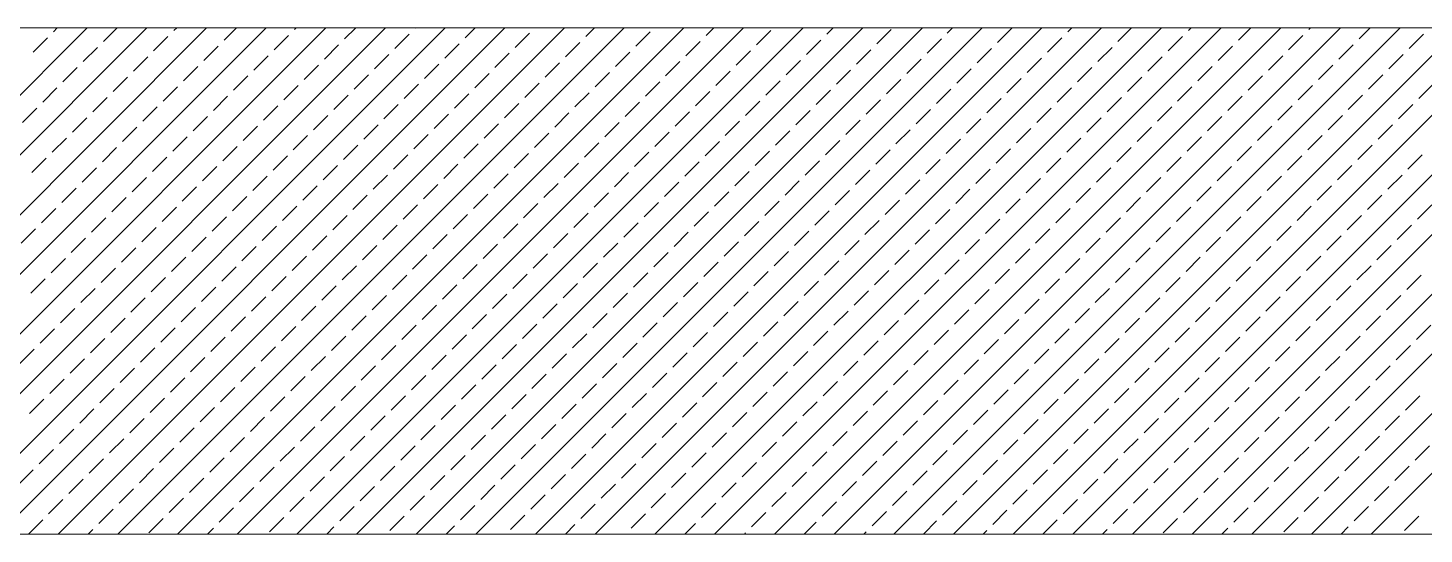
# Model space of a CAD drawing. Header units: millimetres. Extents: x -16104 to 67872, y -88009 to 12107.
# Drawn here: x 1165.49 to 1186.17, y 10338.74 to 10346.24 of the extents above; entities that cross this region are included whole.
import ezdxf

# ---------------------------------------------------------------- set-up
doc = ezdxf.new("R2010")
doc.units = ezdxf.units.MM
doc.layers.get('0').update_dxf_attribs({"color": 241})
doc.layers.add('TARAMA', color=8, linetype='Continuous', lineweight=15)

# ---------------------------------------------------------------- blocks, each defined once
blk = doc.blocks.new('UYH')
at = {"layer": 'TARAMA'}
for p, q in [((63512.397, 3034.969), (64576.897, 3034.969)), ((63787.724, 3004.969), (63817.724, 3034.969)), ((63791.26, 3004.969), (63821.26, 3034.969)), ((63794.795, 3004.969), (63824.795, 3034.969)), ((63798.331, 3004.969), (63828.331, 3034.969)), ((63801.866, 3004.969), (63831.866, 3034.969)), ((63805.402, 3004.969), (63835.402, 3034.969)), ((63808.937, 3004.969), (63838.937, 3034.969)), ((63812.473, 3004.969), (63842.473, 3034.969)), ((63814.519, 3033.535), (63815.368, 3034.383)), ((63815.721, 3034.737), (63815.953, 3034.969)), ((63816.008, 3004.969), (63846.008, 3034.969)), ((63818.691, 3034.171), (63819.489, 3034.969)), ((63819.544, 3004.969), (63849.544, 3034.969)), ((63821.661, 3033.605), (63822.51, 3034.454)), ((63822.863, 3034.807), (63823.025, 3034.969)), ((63823.079, 3004.969), (63853.079, 3034.969)), ((63825.833, 3034.242), (63826.56, 3034.969)), ((63826.615, 3004.969), (63856.615, 3034.969)), ((63828.803, 3033.676), (63829.651, 3034.524)), ((63830.005, 3034.878), (63830.096, 3034.969)), ((63830.15, 3004.969), (63860.15, 3034.969)), ((63832.975, 3034.312), (63833.631, 3034.969)), ((63833.686, 3004.969), (63863.686, 3034.969)), ((63835.945, 3033.747), (63836.793, 3034.595)), ((63837.147, 3034.949), (63837.167, 3034.969)), ((63837.221, 3004.969), (63867.221, 3034.969)), ((63840.117, 3034.383), (63840.702, 3034.969)), ((63840.757, 3004.969), (63870.757, 3034.969)), ((63843.086, 3033.817), (63843.935, 3034.666)), ((63844.293, 3004.969), (63874.293, 3034.969)), ((63847.258, 3034.454), (63847.773, 3034.969)), ((63847.828, 3004.969), (63877.828, 3034.969)), ((63850.228, 3033.888), (63851.077, 3034.737)), ((63851.364, 3004.969), (63881.364, 3034.969)), ((63853.198, 3033.322), (63854.047, 3034.171)), ((63854.4, 3034.524), (63854.844, 3034.969)), ((63854.899, 3004.969), (63884.899, 3034.969)), ((63857.37, 3033.959), (63858.218, 3034.807)), ((63858.435, 3004.969), (63888.435, 3034.969)), ((63860.34, 3033.393), (63861.188, 3034.242)), ((63861.542, 3034.595), (63861.915, 3034.969)), ((63861.97, 3004.969), (63891.97, 3034.969)), ((63864.512, 3034.03), (63865.36, 3034.878)), ((63865.506, 3004.969), (63895.506, 3034.969)), ((63867.482, 3033.464), (63868.33, 3034.312)), ((63868.684, 3034.666), (63868.986, 3034.969)), ((63869.041, 3004.969), (63899.041, 3034.969)), ((63871.653, 3034.1), (63872.502, 3034.949)), ((63872.577, 3004.969), (63902.577, 3034.969)), ((63874.623, 3033.535), (63875.472, 3034.383)), ((63875.825, 3034.737), (63876.058, 3034.969)), ((63876.112, 3004.969), (63906.112, 3034.969)), ((63878.795, 3034.171), (63879.593, 3034.969)), ((63879.648, 3004.969), (63909.648, 3034.969)), ((63881.765, 3033.605), (63882.614, 3034.454)), ((63882.967, 3034.807), (63883.129, 3034.969)), ((63883.183, 3004.969), (63913.183, 3034.969)), ((63885.937, 3034.242), (63886.664, 3034.969)), ((63886.719, 3004.969), (63916.719, 3034.969)), ((63888.907, 3033.676), (63889.755, 3034.524)), ((63890.109, 3034.878), (63890.2, 3034.969)), ((63890.255, 3004.969), (63920.255, 3034.969)), ((63893.079, 3034.312), (63893.735, 3034.969)), ((63893.79, 3004.969), (63923.79, 3034.969)), ((63896.049, 3033.747), (63896.897, 3034.595)), ((63817.489, 3032.969), (63818.338, 3033.817)), ((63824.631, 3033.04), (63825.479, 3033.888)), ((63827.601, 3032.474), (63828.449, 3033.322)), ((63831.773, 3033.11), (63832.621, 3033.959)), ((63834.742, 3032.545), (63835.591, 3033.393)), ((63838.914, 3033.181), (63839.763, 3034.03)), ((63841.884, 3032.615), (63842.733, 3033.464)), ((63846.056, 3033.252), (63846.905, 3034.1)), ((63849.026, 3032.686), (63849.875, 3033.535)), ((63856.168, 3032.757), (63857.016, 3033.605)), ((63863.31, 3032.827), (63864.158, 3033.676)), ((63870.451, 3032.898), (63871.3, 3033.747)), ((63877.593, 3032.969), (63878.442, 3033.817)), ((63884.735, 3033.04), (63885.583, 3033.888)), ((63887.705, 3032.474), (63888.553, 3033.322)), ((63891.877, 3033.11), (63892.725, 3033.959)), ((63894.847, 3032.545), (63895.695, 3033.393)), ((63816.287, 3031.767), (63817.136, 3032.615)), ((63820.459, 3032.403), (63821.307, 3033.252)), ((63823.429, 3031.837), (63824.277, 3032.686)), ((63830.571, 3031.908), (63831.419, 3032.757)), ((63837.712, 3031.979), (63838.561, 3032.827)), ((63844.854, 3032.05), (63845.703, 3032.898)), ((63851.996, 3032.12), (63852.844, 3032.969)), ((63859.138, 3032.191), (63859.986, 3033.04)), ((63866.279, 3032.262), (63867.128, 3033.11)), ((63869.249, 3031.696), (63870.098, 3032.545)), ((63873.421, 3032.332), (63874.27, 3033.181)), ((63876.391, 3031.767), (63877.24, 3032.615)), ((63880.563, 3032.403), (63881.412, 3033.252)), ((63883.533, 3031.837), (63884.381, 3032.686)), ((63890.675, 3031.908), (63891.523, 3032.757)), ((63819.257, 3031.201), (63820.105, 3032.05)), ((63826.399, 3031.272), (63827.247, 3032.12)), ((63833.54, 3031.343), (63834.389, 3032.191)), ((63840.682, 3031.413), (63841.531, 3032.262)), ((63843.652, 3030.848), (63844.501, 3031.696)), ((63847.824, 3031.484), (63848.672, 3032.332)), ((63850.794, 3030.918), (63851.642, 3031.767)), ((63854.966, 3031.555), (63855.814, 3032.403)), ((63857.936, 3030.989), (63858.784, 3031.837)), ((63862.108, 3031.625), (63862.956, 3032.474)), ((63865.077, 3031.06), (63865.926, 3031.908)), ((63872.219, 3031.13), (63873.068, 3031.979)), ((63879.361, 3031.201), (63880.209, 3032.05)), ((63886.503, 3031.272), (63887.351, 3032.12)), ((63893.644, 3031.343), (63894.493, 3032.191)), ((63815.085, 3030.565), (63815.933, 3031.413)), ((63818.055, 3029.999), (63818.903, 3030.848)), ((63822.227, 3030.635), (63823.075, 3031.484)), ((63825.197, 3030.07), (63826.045, 3030.918)), ((63829.368, 3030.706), (63830.217, 3031.555)), ((63832.338, 3030.14), (63833.187, 3030.989)), ((63836.51, 3030.777), (63837.359, 3031.625)), ((63839.48, 3030.211), (63840.329, 3031.06)), ((63846.622, 3030.282), (63847.47, 3031.13)), ((63853.764, 3030.353), (63854.612, 3031.201)), ((63860.905, 3030.423), (63861.754, 3031.272)), ((63868.047, 3030.494), (63868.896, 3031.343)), ((63875.189, 3030.565), (63876.038, 3031.413)), ((63878.159, 3029.999), (63879.007, 3030.848)), ((63882.331, 3030.635), (63883.179, 3031.484)), ((63885.301, 3030.07), (63886.149, 3030.918)), ((63889.473, 3030.706), (63890.321, 3031.555)), ((63892.442, 3030.14), (63893.291, 3030.989)), ((63896.614, 3030.777), (63897.463, 3031.625)), ((63813.883, 3029.363), (63814.731, 3030.211)), ((63821.025, 3029.433), (63821.873, 3030.282)), ((63828.166, 3029.504), (63829.015, 3030.353)), ((63835.308, 3029.575), (63836.157, 3030.423)), ((63842.45, 3029.645), (63843.298, 3030.494)), ((63849.592, 3029.716), (63850.44, 3030.565)), ((63856.734, 3029.787), (63857.582, 3030.635)), ((63859.703, 3029.221), (63860.552, 3030.07)), ((63863.875, 3029.858), (63864.724, 3030.706)), ((63866.845, 3029.292), (63867.694, 3030.14)), ((63871.017, 3029.928), (63871.866, 3030.777)), ((63873.987, 3029.363), (63874.835, 3030.211)), ((63881.129, 3029.433), (63881.977, 3030.282)), ((63888.27, 3029.504), (63889.119, 3030.353)), ((63895.412, 3029.575), (63896.261, 3030.423)), ((63816.853, 3028.797), (63817.701, 3029.645)), ((63823.994, 3028.868), (63824.843, 3029.716)), ((63831.136, 3028.938), (63831.985, 3029.787)), ((63834.106, 3028.373), (63834.955, 3029.221)), ((63838.278, 3029.009), (63839.127, 3029.858)), ((63841.248, 3028.443), (63842.096, 3029.292)), ((63845.42, 3029.08), (63846.268, 3029.928)), ((63848.39, 3028.514), (63849.238, 3029.363)), ((63852.562, 3029.15), (63853.41, 3029.999)), ((63855.531, 3028.585), (63856.38, 3029.433)), ((63862.673, 3028.655), (63863.522, 3029.504)), ((63869.815, 3028.726), (63870.664, 3029.575)), ((63876.957, 3028.797), (63877.805, 3029.645)), ((63884.099, 3028.868), (63884.947, 3029.716)), ((63891.24, 3028.938), (63892.089, 3029.787)), ((63894.21, 3028.373), (63895.059, 3029.221)), ((63815.651, 3027.595), (63816.499, 3028.443)), ((63819.823, 3028.231), (63820.671, 3029.08)), ((63822.792, 3027.666), (63823.641, 3028.514)), ((63826.964, 3028.302), (63827.813, 3029.15)), ((63829.934, 3027.736), (63830.783, 3028.585)), ((63837.076, 3027.807), (63837.924, 3028.655)), ((63844.218, 3027.878), (63845.066, 3028.726)), ((63851.36, 3027.948), (63852.208, 3028.797)), ((63858.501, 3028.019), (63859.35, 3028.868)), ((63865.643, 3028.09), (63866.492, 3028.938)), ((63868.613, 3027.524), (63869.461, 3028.373)), ((63872.785, 3028.161), (63873.633, 3029.009)), ((63875.755, 3027.595), (63876.603, 3028.443)), ((63879.927, 3028.231), (63880.775, 3029.08)), ((63882.896, 3027.666), (63883.745, 3028.514)), ((63887.068, 3028.302), (63887.917, 3029.15)), ((63890.038, 3027.736), (63890.887, 3028.585)), ((63818.62, 3027.029), (63819.469, 3027.878)), ((63825.762, 3027.1), (63826.611, 3027.948)), ((63832.904, 3027.171), (63833.753, 3028.019)), ((63840.046, 3027.241), (63840.894, 3028.09)), ((63847.188, 3027.312), (63848.036, 3028.161)), ((63850.157, 3026.746), (63851.006, 3027.595)), ((63854.329, 3027.383), (63855.178, 3028.231)), ((63857.299, 3026.817), (63858.148, 3027.666)), ((63861.471, 3027.453), (63862.32, 3028.302)), ((63864.441, 3026.888), (63865.29, 3027.736)), ((63871.583, 3026.958), (63872.431, 3027.807)), ((63878.725, 3027.029), (63879.573, 3027.878)), ((63885.866, 3027.1), (63886.715, 3027.948)), ((63893.008, 3027.171), (63893.857, 3028.019)), ((63814.449, 3026.393), (63815.297, 3027.241)), ((63821.59, 3026.463), (63822.439, 3027.312)), ((63824.56, 3025.898), (63825.409, 3026.746)), ((63828.732, 3026.534), (63829.581, 3027.383)), ((63831.702, 3025.968), (63832.55, 3026.817)), ((63835.874, 3026.605), (63836.722, 3027.453)), ((63838.844, 3026.039), (63839.692, 3026.888)), ((63843.016, 3026.676), (63843.864, 3027.524)), ((63845.985, 3026.11), (63846.834, 3026.958)), ((63853.127, 3026.181), (63853.976, 3027.029)), ((63860.269, 3026.251), (63861.118, 3027.1)), ((63867.411, 3026.322), (63868.259, 3027.171)), ((63874.553, 3026.393), (63875.401, 3027.241)), ((63881.694, 3026.463), (63882.543, 3027.312)), ((63884.664, 3025.898), (63885.513, 3026.746)), ((63888.836, 3026.534), (63889.685, 3027.383)), ((63891.806, 3025.968), (63892.655, 3026.817)), ((63895.978, 3026.605), (63896.826, 3027.453)), ((63817.418, 3025.827), (63818.267, 3026.676)), ((63820.388, 3025.261), (63821.237, 3026.11)), ((63827.53, 3025.332), (63828.379, 3026.181)), ((63834.672, 3025.403), (63835.52, 3026.251)), ((63841.814, 3025.474), (63842.662, 3026.322)), ((63848.955, 3025.544), (63849.804, 3026.393)), ((63856.097, 3025.615), (63856.946, 3026.463)), ((63859.067, 3025.049), (63859.915, 3025.898)), ((63863.239, 3025.686), (63864.087, 3026.534)), ((63866.209, 3025.12), (63867.057, 3025.968)), ((63870.381, 3025.756), (63871.229, 3026.605)), ((63873.351, 3025.191), (63874.199, 3026.039)), ((63877.522, 3025.827), (63878.371, 3026.676)), ((63880.492, 3025.261), (63881.341, 3026.11)), ((63887.634, 3025.332), (63888.483, 3026.181)), ((63894.776, 3025.403), (63895.624, 3026.251)), ((63816.216, 3024.625), (63817.065, 3025.474)), ((63823.358, 3024.696), (63824.207, 3025.544)), ((63830.5, 3024.766), (63831.348, 3025.615)), ((63833.47, 3024.201), (63834.318, 3025.049)), ((63837.642, 3024.837), (63838.49, 3025.686)), ((63840.611, 3024.271), (63841.46, 3025.12)), ((63844.783, 3024.908), (63845.632, 3025.756)), ((63847.753, 3024.342), (63848.602, 3025.191)), ((63851.925, 3024.979), (63852.774, 3025.827)), ((63854.895, 3024.413), (63855.744, 3025.261)), ((63862.037, 3024.484), (63862.885, 3025.332)), ((63869.179, 3024.554), (63870.027, 3025.403)), ((63876.32, 3024.625), (63877.169, 3025.474)), ((63883.462, 3024.696), (63884.311, 3025.544)), ((63890.604, 3024.766), (63891.452, 3025.615)), ((63893.574, 3024.201), (63894.422, 3025.049)), ((63815.014, 3023.423), (63815.863, 3024.271)), ((63819.186, 3024.059), (63820.035, 3024.908)), ((63822.156, 3023.494), (63823.005, 3024.342)), ((63826.328, 3024.13), (63827.176, 3024.979)), ((63829.298, 3023.564), (63830.146, 3024.413)), ((63836.44, 3023.635), (63837.288, 3024.484)), ((63843.581, 3023.706), (63844.43, 3024.554)), ((63850.723, 3023.776), (63851.572, 3024.625)), ((63857.865, 3023.847), (63858.713, 3024.696)), ((63865.007, 3023.918), (63865.855, 3024.766)), ((63872.148, 3023.989), (63872.997, 3024.837)), ((63875.118, 3023.423), (63875.967, 3024.271)), ((63879.29, 3024.059), (63880.139, 3024.908)), ((63882.26, 3023.494), (63883.109, 3024.342)), ((63886.432, 3024.13), (63887.281, 3024.979)), ((63889.402, 3023.564), (63890.25, 3024.413)), ((63896.544, 3023.635), (63897.392, 3024.484)), ((63817.984, 3022.857), (63818.833, 3023.706)), ((63825.126, 3022.928), (63825.974, 3023.776)), ((63832.268, 3022.999), (63833.116, 3023.847)), ((63839.409, 3023.069), (63840.258, 3023.918)), ((63846.551, 3023.14), (63847.4, 3023.989)), ((63849.521, 3022.574), (63850.37, 3023.423)), ((63853.693, 3023.211), (63854.541, 3024.059)), ((63856.663, 3022.645), (63857.511, 3023.494)), ((63860.835, 3023.281), (63861.683, 3024.13)), ((63863.805, 3022.716), (63864.653, 3023.564)), ((63867.977, 3023.352), (63868.825, 3024.201)), ((63870.946, 3022.787), (63871.795, 3023.635)), ((63878.088, 3022.857), (63878.937, 3023.706)), ((63885.23, 3022.928), (63886.078, 3023.776)), ((63892.372, 3022.999), (63893.22, 3023.847)), ((63813.812, 3022.221), (63814.661, 3023.069)), ((63820.954, 3022.292), (63821.802, 3023.14)), ((63823.924, 3021.726), (63824.772, 3022.574)), ((63828.096, 3022.362), (63828.944, 3023.211)), ((63831.066, 3021.797), (63831.914, 3022.645)), ((63835.237, 3022.433), (63836.086, 3023.281)), ((63838.207, 3021.867), (63839.056, 3022.716)), ((63842.379, 3022.504), (63843.228, 3023.352)), ((63845.349, 3021.938), (63846.198, 3022.787)), ((63852.491, 3022.009), (63853.339, 3022.857)), ((63859.633, 3022.079), (63860.481, 3022.928)), ((63866.774, 3022.15), (63867.623, 3022.999)), ((63873.916, 3022.221), (63874.765, 3023.069)), ((63881.058, 3022.292), (63881.907, 3023.14)), ((63884.028, 3021.726), (63884.876, 3022.574)), ((63888.2, 3022.362), (63889.048, 3023.211)), ((63891.17, 3021.797), (63892.018, 3022.645)), ((63895.342, 3022.433), (63896.19, 3023.281)), ((63816.782, 3021.655), (63817.631, 3022.504)), ((63819.752, 3021.089), (63820.6, 3021.938)), ((63826.894, 3021.16), (63827.742, 3022.009)), ((63834.035, 3021.231), (63834.884, 3022.079)), ((63841.177, 3021.302), (63842.026, 3022.15)), ((63848.319, 3021.372), (63849.167, 3022.221)), ((63855.461, 3021.443), (63856.309, 3022.292)), ((63862.603, 3021.514), (63863.451, 3022.362)), ((63865.572, 3020.948), (63866.421, 3021.797)), ((63869.744, 3021.584), (63870.593, 3022.433)), ((63872.714, 3021.019), (63873.563, 3021.867)), ((63876.886, 3021.655), (63877.735, 3022.504)), ((63879.856, 3021.089), (63880.704, 3021.938)), ((63886.998, 3021.16), (63887.846, 3022.009)), ((63894.139, 3021.231), (63894.988, 3022.079)), ((63815.58, 3020.453), (63816.428, 3021.302)), ((63822.722, 3020.524), (63823.57, 3021.372)), ((63829.863, 3020.594), (63830.712, 3021.443)), ((63837.005, 3020.665), (63837.854, 3021.514)), ((63839.975, 3020.1), (63840.824, 3020.948)), ((63844.147, 3020.736), (63844.996, 3021.584)), ((63847.117, 3020.17), (63847.965, 3021.019)), ((63851.289, 3020.807), (63852.137, 3021.655)), ((63854.259, 3020.241), (63855.107, 3021.089)), ((63858.431, 3020.877), (63859.279, 3021.726)), ((63861.4, 3020.312), (63862.249, 3021.16)), ((63868.542, 3020.382), (63869.391, 3021.231)), ((63875.684, 3020.453), (63876.533, 3021.302)), ((63882.826, 3020.524), (63883.674, 3021.372)), ((63889.968, 3020.594), (63890.816, 3021.443)), ((63814.378, 3019.251), (63815.226, 3020.1)), ((63818.55, 3019.887), (63819.398, 3020.736)), ((63821.52, 3019.322), (63822.368, 3020.17)), ((63825.692, 3019.958), (63826.54, 3020.807)), ((63828.661, 3019.392), (63829.51, 3020.241)), ((63832.833, 3020.029), (63833.682, 3020.877)), ((63835.803, 3019.463), (63836.652, 3020.312)), ((63842.945, 3019.534), (63843.793, 3020.382)), ((63850.087, 3019.605), (63850.935, 3020.453)), ((63857.228, 3019.675), (63858.077, 3020.524)), ((63864.37, 3019.746), (63865.219, 3020.594)), ((63871.512, 3019.817), (63872.361, 3020.665)), ((63874.482, 3019.251), (63875.33, 3020.1)), ((63878.654, 3019.887), (63879.502, 3020.736)), ((63881.624, 3019.322), (63882.472, 3020.17)), ((63885.796, 3019.958), (63886.644, 3020.807)), ((63888.765, 3019.392), (63889.614, 3020.241)), ((63892.937, 3020.029), (63893.786, 3020.877)), ((63895.907, 3019.463), (63896.756, 3020.312)), ((63817.348, 3018.685), (63818.196, 3019.534)), ((63824.489, 3018.756), (63825.338, 3019.605)), ((63831.631, 3018.827), (63832.48, 3019.675)), ((63838.773, 3018.897), (63839.622, 3019.746)), ((63845.915, 3018.968), (63846.763, 3019.817)), ((63853.057, 3019.039), (63853.905, 3019.887)), ((63856.026, 3018.473), (63856.875, 3019.322)), ((63860.198, 3019.11), (63861.047, 3019.958)), ((63863.168, 3018.544), (63864.017, 3019.392)), ((63867.34, 3019.18), (63868.189, 3020.029)), ((63870.31, 3018.615), (63871.158, 3019.463)), ((63877.452, 3018.685), (63878.3, 3019.534)), ((63884.594, 3018.756), (63885.442, 3019.605)), ((63891.735, 3018.827), (63892.584, 3019.675)), ((63820.318, 3018.12), (63821.166, 3018.968)), ((63827.459, 3018.19), (63828.308, 3019.039)), ((63830.429, 3017.625), (63831.278, 3018.473)), ((63834.601, 3018.261), (63835.45, 3019.11)), ((63837.571, 3017.695), (63838.419, 3018.544)), ((63841.743, 3018.332), (63842.591, 3019.18)), ((63844.713, 3017.766), (63845.561, 3018.615)), ((63848.885, 3018.402), (63849.733, 3019.251)), ((63851.854, 3017.837), (63852.703, 3018.685)), ((63858.996, 3017.907), (63859.845, 3018.756)), ((63866.138, 3017.978), (63866.987, 3018.827)), ((63873.28, 3018.049), (63874.128, 3018.897)), ((63880.422, 3018.12), (63881.27, 3018.968)), ((63887.563, 3018.19), (63888.412, 3019.039)), ((63890.533, 3017.625), (63891.382, 3018.473)), ((63894.705, 3018.261), (63895.554, 3019.11)), ((63816.146, 3017.483), (63816.994, 3018.332)), ((63819.115, 3016.918), (63819.964, 3017.766)), ((63823.287, 3017.554), (63824.136, 3018.402)), ((63826.257, 3016.988), (63827.106, 3017.837)), ((63833.399, 3017.059), (63834.248, 3017.907)), ((63840.541, 3017.13), (63841.389, 3017.978)), ((63847.683, 3017.2), (63848.531, 3018.049)), ((63854.824, 3017.271), (63855.673, 3018.12)), ((63861.966, 3017.342), (63862.815, 3018.19)), ((63864.936, 3016.776), (63865.784, 3017.625)), ((63869.108, 3017.412), (63869.956, 3018.261)), ((63872.078, 3016.847), (63872.926, 3017.695)), ((63876.25, 3017.483), (63877.098, 3018.332)), ((63879.22, 3016.918), (63880.068, 3017.766)), ((63883.391, 3017.554), (63884.24, 3018.402)), ((63886.361, 3016.988), (63887.21, 3017.837)), ((63893.503, 3017.059), (63894.352, 3017.907)), ((63814.944, 3016.281), (63815.792, 3017.13)), ((63822.085, 3016.352), (63822.934, 3017.2)), ((63829.227, 3016.423), (63830.076, 3017.271)), ((63836.369, 3016.493), (63837.217, 3017.342)), ((63843.511, 3016.564), (63844.359, 3017.412)), ((63846.48, 3015.998), (63847.329, 3016.847)), ((63850.652, 3016.635), (63851.501, 3017.483)), ((63853.622, 3016.069), (63854.471, 3016.918)), ((63857.794, 3016.705), (63858.643, 3017.554)), ((63860.764, 3016.14), (63861.613, 3016.988)), ((63867.906, 3016.21), (63868.754, 3017.059)), ((63875.048, 3016.281), (63875.896, 3017.13)), ((63882.189, 3016.352), (63883.038, 3017.2)), ((63889.331, 3016.423), (63890.18, 3017.271)), ((63896.473, 3016.493), (63897.321, 3017.342)), ((63817.913, 3015.715), (63818.762, 3016.564)), ((63820.883, 3015.15), (63821.732, 3015.998)), ((63825.055, 3015.786), (63825.904, 3016.635)), ((63828.025, 3015.22), (63828.874, 3016.069)), ((63832.197, 3015.857), (63833.045, 3016.705)), ((63835.167, 3015.291), (63836.015, 3016.14)), ((63839.339, 3015.928), (63840.187, 3016.776)), ((63842.309, 3015.362), (63843.157, 3016.21)), ((63849.45, 3015.433), (63850.299, 3016.281)), ((63856.592, 3015.503), (63857.441, 3016.352)), ((63863.734, 3015.574), (63864.582, 3016.423)), ((63870.876, 3015.645), (63871.724, 3016.493)), ((63878.017, 3015.715), (63878.866, 3016.564)), ((63880.987, 3015.15), (63881.836, 3015.998)), ((63885.159, 3015.786), (63886.008, 3016.635)), ((63888.129, 3015.22), (63888.978, 3016.069)), ((63892.301, 3015.857), (63893.15, 3016.705)), ((63895.271, 3015.291), (63896.119, 3016.14)), ((63813.741, 3015.079), (63814.59, 3015.928)), ((63816.711, 3014.513), (63817.56, 3015.362)), ((63823.853, 3014.584), (63824.702, 3015.433)), ((63830.995, 3014.655), (63831.843, 3015.503)), ((63838.137, 3014.725), (63838.985, 3015.574)), ((63845.278, 3014.796), (63846.127, 3015.645)), ((63852.42, 3014.867), (63853.269, 3015.715)), ((63855.39, 3014.301), (63856.239, 3015.15)), ((63859.562, 3014.938), (63860.41, 3015.786)), ((63862.532, 3014.372), (63863.38, 3015.22)), ((63866.704, 3015.008), (63867.552, 3015.857)), ((63869.674, 3014.443), (63870.522, 3015.291)), ((63873.845, 3015.079), (63874.694, 3015.928)), ((63876.815, 3014.513), (63877.664, 3015.362)), ((63883.957, 3014.584), (63884.806, 3015.433)), ((63891.099, 3014.655), (63891.947, 3015.503)), ((63819.681, 3013.948), (63820.53, 3014.796)), ((63826.823, 3014.018), (63827.671, 3014.867)), ((63829.793, 3013.453), (63830.641, 3014.301)), ((63833.965, 3014.089), (63834.813, 3014.938)), ((63836.935, 3013.523), (63837.783, 3014.372)), ((63841.106, 3014.16), (63841.955, 3015.008)), ((63844.076, 3013.594), (63844.925, 3014.443)), ((63848.248, 3014.231), (63849.097, 3015.079)), ((63851.218, 3013.665), (63852.067, 3014.513)), ((63858.36, 3013.736), (63859.208, 3014.584)), ((63865.502, 3013.806), (63866.35, 3014.655)), ((63872.643, 3013.877), (63873.492, 3014.725)), ((63879.785, 3013.948), (63880.634, 3014.796)), ((63886.927, 3014.018), (63887.776, 3014.867)), ((63889.897, 3013.453), (63890.745, 3014.301)), ((63894.069, 3014.089), (63894.917, 3014.938)), ((63815.509, 3013.311), (63816.358, 3014.16)), ((63818.479, 3012.746), (63819.328, 3013.594)), ((63822.651, 3013.382), (63823.499, 3014.231)), ((63825.621, 3012.816), (63826.469, 3013.665)), ((63832.763, 3012.887), (63833.611, 3013.736)), ((63839.904, 3012.958), (63840.753, 3013.806)), ((63847.046, 3013.028), (63847.895, 3013.877)), ((63854.188, 3013.099), (63855.036, 3013.948)), ((63861.33, 3013.17), (63862.178, 3014.018)), ((63868.471, 3013.241), (63869.32, 3014.089)), ((63871.441, 3012.675), (63872.29, 3013.523)), ((63875.613, 3013.311), (63876.462, 3014.16)), ((63878.583, 3012.746), (63879.432, 3013.594)), ((63882.755, 3013.382), (63883.604, 3014.231)), ((63885.725, 3012.816), (63886.573, 3013.665)), ((63892.867, 3012.887), (63893.715, 3013.736)), ((63814.307, 3012.109), (63815.156, 3012.958)), ((63821.449, 3012.18), (63822.297, 3013.028)), ((63828.591, 3012.251), (63829.439, 3013.099)), ((63835.732, 3012.321), (63836.581, 3013.17)), ((63842.874, 3012.392), (63843.723, 3013.241)), ((63845.844, 3011.826), (63846.693, 3012.675)), ((63850.016, 3012.463), (63850.865, 3013.311)), ((63852.986, 3011.897), (63853.834, 3012.746)), ((63857.158, 3012.533), (63858.006, 3013.382)), ((63860.128, 3011.968), (63860.976, 3012.816)), ((63864.3, 3012.604), (63865.148, 3013.453)), ((63867.269, 3012.038), (63868.118, 3012.887)), ((63874.411, 3012.109), (63875.26, 3012.958)), ((63881.553, 3012.18), (63882.401, 3013.028)), ((63888.695, 3012.251), (63889.543, 3013.099)), ((63895.837, 3012.321), (63896.685, 3013.17)), ((63817.277, 3011.544), (63818.125, 3012.392)), ((63820.247, 3010.978), (63821.095, 3011.826)), ((63824.419, 3011.614), (63825.267, 3012.463)), ((63827.389, 3011.049), (63828.237, 3011.897)), ((63831.561, 3011.685), (63832.409, 3012.533)), ((63834.53, 3011.119), (63835.379, 3011.968)), ((63838.702, 3011.756), (63839.551, 3012.604)), ((63841.672, 3011.19), (63842.521, 3012.038)), ((63848.814, 3011.261), (63849.662, 3012.109)), ((63855.956, 3011.331), (63856.804, 3012.18)), ((63863.097, 3011.402), (63863.946, 3012.251)), ((63870.239, 3011.473), (63871.088, 3012.321)), ((63877.381, 3011.544), (63878.23, 3012.392)), ((63880.351, 3010.978), (63881.199, 3011.826)), ((63884.523, 3011.614), (63885.371, 3012.463)), ((63887.493, 3011.049), (63888.341, 3011.897)), ((63891.665, 3011.685), (63892.513, 3012.533)), ((63894.634, 3011.119), (63895.483, 3011.968)), ((63816.075, 3010.341), (63816.923, 3011.19)), ((63823.217, 3010.412), (63824.065, 3011.261)), ((63830.358, 3010.483), (63831.207, 3011.331)), ((63837.5, 3010.554), (63838.349, 3011.402)), ((63844.642, 3010.624), (63845.491, 3011.473)), ((63851.784, 3010.695), (63852.632, 3011.544)), ((63858.926, 3010.766), (63859.774, 3011.614)), ((63861.895, 3010.2), (63862.744, 3011.049)), ((63866.067, 3010.836), (63866.916, 3011.685)), ((63869.037, 3010.271), (63869.886, 3011.119)), ((63873.209, 3010.907), (63874.058, 3011.756)), ((63876.179, 3010.341), (63877.027, 3011.19)), ((63883.321, 3010.412), (63884.169, 3011.261)), ((63890.463, 3010.483), (63891.311, 3011.331)), ((63819.045, 3009.776), (63819.893, 3010.624)), ((63826.187, 3009.846), (63827.035, 3010.695)), ((63833.328, 3009.917), (63834.177, 3010.766)), ((63836.298, 3009.351), (63837.147, 3010.2)), ((63840.47, 3009.988), (63841.319, 3010.836)), ((63843.44, 3009.422), (63844.288, 3010.271)), ((63847.612, 3010.059), (63848.46, 3010.907)), ((63850.582, 3009.493), (63851.43, 3010.341)), ((63854.754, 3010.129), (63855.602, 3010.978)), ((63857.723, 3009.564), (63858.572, 3010.412)), ((63864.865, 3009.634), (63865.714, 3010.483)), ((63872.007, 3009.705), (63872.856, 3010.554)), ((63879.149, 3009.776), (63879.997, 3010.624)), ((63886.291, 3009.846), (63887.139, 3010.695)), ((63893.432, 3009.917), (63894.281, 3010.766)), ((63896.402, 3009.351), (63897.251, 3010.2)), ((63814.873, 3009.139), (63815.721, 3009.988)), ((63817.843, 3008.574), (63818.691, 3009.422)), ((63822.015, 3009.21), (63822.863, 3010.059)), ((63824.984, 3008.644), (63825.833, 3009.493)), ((63829.156, 3009.281), (63830.005, 3010.129)), ((63832.126, 3008.715), (63832.975, 3009.564)), ((63839.268, 3008.786), (63840.117, 3009.634)), ((63846.41, 3008.857), (63847.258, 3009.705)), ((63853.552, 3008.927), (63854.4, 3009.776)), ((63860.693, 3008.998), (63861.542, 3009.846)), ((63867.835, 3009.069), (63868.684, 3009.917)), ((63870.805, 3008.503), (63871.653, 3009.351)), ((63874.977, 3009.139), (63875.825, 3009.988)), ((63877.947, 3008.574), (63878.795, 3009.422)), ((63882.119, 3009.21), (63882.967, 3010.059)), ((63885.088, 3008.644), (63885.937, 3009.493)), ((63889.26, 3009.281), (63890.109, 3010.129)), ((63892.23, 3008.715), (63893.079, 3009.564)), ((63813.671, 3007.937), (63814.519, 3008.786)), ((63820.812, 3008.008), (63821.661, 3008.857)), ((63827.954, 3008.079), (63828.803, 3008.927)), ((63835.096, 3008.149), (63835.945, 3008.998)), ((63842.238, 3008.22), (63843.086, 3009.069)), ((63849.38, 3008.291), (63850.228, 3009.139)), ((63852.349, 3007.725), (63853.198, 3008.574)), ((63856.521, 3008.362), (63857.37, 3009.21)), ((63859.491, 3007.796), (63860.34, 3008.644)), ((63863.663, 3008.432), (63864.512, 3009.281)), ((63866.633, 3007.867), (63867.482, 3008.715)), ((63873.775, 3007.937), (63874.623, 3008.786)), ((63880.917, 3008.008), (63881.765, 3008.857)), ((63888.058, 3008.079), (63888.907, 3008.927)), ((63895.2, 3008.149), (63896.049, 3008.998)), ((63816.641, 3007.372), (63817.489, 3008.22)), ((63823.782, 3007.442), (63824.631, 3008.291)), ((63826.752, 3006.877), (63827.601, 3007.725)), ((63830.924, 3007.513), (63831.773, 3008.362)), ((63833.894, 3006.947), (63834.742, 3007.796)), ((63838.066, 3007.584), (63838.914, 3008.432)), ((63841.036, 3007.018), (63841.884, 3007.867)), ((63845.208, 3007.654), (63846.056, 3008.503)), ((63848.178, 3007.089), (63849.026, 3007.937)), ((63855.319, 3007.159), (63856.168, 3008.008)), ((63862.461, 3007.23), (63863.31, 3008.079)), ((63869.603, 3007.301), (63870.451, 3008.149)), ((63876.745, 3007.372), (63877.593, 3008.22)), ((63883.886, 3007.442), (63884.735, 3008.291)), ((63886.856, 3006.877), (63887.705, 3007.725)), ((63891.028, 3007.513), (63891.877, 3008.362)), ((63893.998, 3006.947), (63894.847, 3007.796)), ((63815.438, 3006.169), (63816.287, 3007.018)), ((63819.61, 3006.806), (63820.459, 3007.654)), ((63822.58, 3006.24), (63823.429, 3007.089)), ((63829.722, 3006.311), (63830.571, 3007.159)), ((63836.864, 3006.382), (63837.712, 3007.23)), ((63844.006, 3006.452), (63844.854, 3007.301)), ((63851.147, 3006.523), (63851.996, 3007.372)), ((63858.289, 3006.594), (63859.138, 3007.442)), ((63861.259, 3006.028), (63862.108, 3006.877)), ((63865.431, 3006.664), (63866.279, 3007.513)), ((63868.401, 3006.099), (63869.249, 3006.947)), ((63872.573, 3006.735), (63873.421, 3007.584)), ((63875.543, 3006.169), (63876.391, 3007.018)), ((63879.714, 3006.806), (63880.563, 3007.654)), ((63882.684, 3006.24), (63883.533, 3007.089)), ((63889.826, 3006.311), (63890.675, 3007.159)), ((63818.408, 3005.604), (63819.257, 3006.452)), ((63825.55, 3005.675), (63826.399, 3006.523)), ((63832.692, 3005.745), (63833.54, 3006.594)), ((63835.662, 3005.18), (63836.51, 3006.028)), ((63839.834, 3005.816), (63840.682, 3006.664)), ((63842.804, 3005.25), (63843.652, 3006.099)), ((63846.975, 3005.887), (63847.824, 3006.735)), ((63849.945, 3005.321), (63850.794, 3006.169)), ((63854.117, 3005.957), (63854.966, 3006.806)), ((63857.087, 3005.392), (63857.936, 3006.24)), ((63864.229, 3005.462), (63865.077, 3006.311)), ((63871.371, 3005.533), (63872.219, 3006.382)), ((63878.512, 3005.604), (63879.361, 3006.452)), ((63885.654, 3005.675), (63886.503, 3006.523)), ((63892.796, 3005.745), (63893.644, 3006.594)), ((63895.766, 3005.18), (63896.614, 3006.028)), ((63814.238, 3004.969), (63815.085, 3005.816)), ((63817.773, 3004.969), (63818.055, 3005.25)), ((63821.378, 3005.038), (63822.227, 3005.887)), ((63824.844, 3004.969), (63825.197, 3005.321)), ((63828.52, 3005.109), (63829.368, 3005.957)), ((63831.915, 3004.969), (63832.338, 3005.392)), ((63838.986, 3004.969), (63839.48, 3005.462)), ((63846.058, 3004.969), (63846.622, 3005.533)), ((63853.129, 3004.969), (63853.764, 3005.604)), ((63860.2, 3004.969), (63860.905, 3005.675)), ((63867.271, 3004.969), (63868.047, 3005.745)), ((63874.342, 3004.969), (63875.189, 3005.816)), ((63877.877, 3004.969), (63878.159, 3005.25)), ((63881.482, 3005.038), (63882.331, 3005.887)), ((63884.948, 3004.969), (63885.301, 3005.321)), ((63888.624, 3005.109), (63889.473, 3005.957)), ((63892.02, 3004.969), (63892.442, 3005.392)), ((63512.397, 3004.969), (64576.897, 3004.969)), ((63856.664, 3004.969), (63856.734, 3005.038)), ((63863.735, 3004.969), (63863.875, 3005.109)), ((63870.806, 3004.969), (63871.017, 3005.18))]:
    blk.add_line(p, q, dxfattribs=at)

msp = doc.modelspace()

# ---------------------------------------------------------------- block references
at = {"xscale": 0.25, "yscale": 0.25, "zscale": 0.25}
msp.add_blockref('UYH', (-14788.059, 9587.5), dxfattribs=at)

doc.saveas('drawing.dxf')
